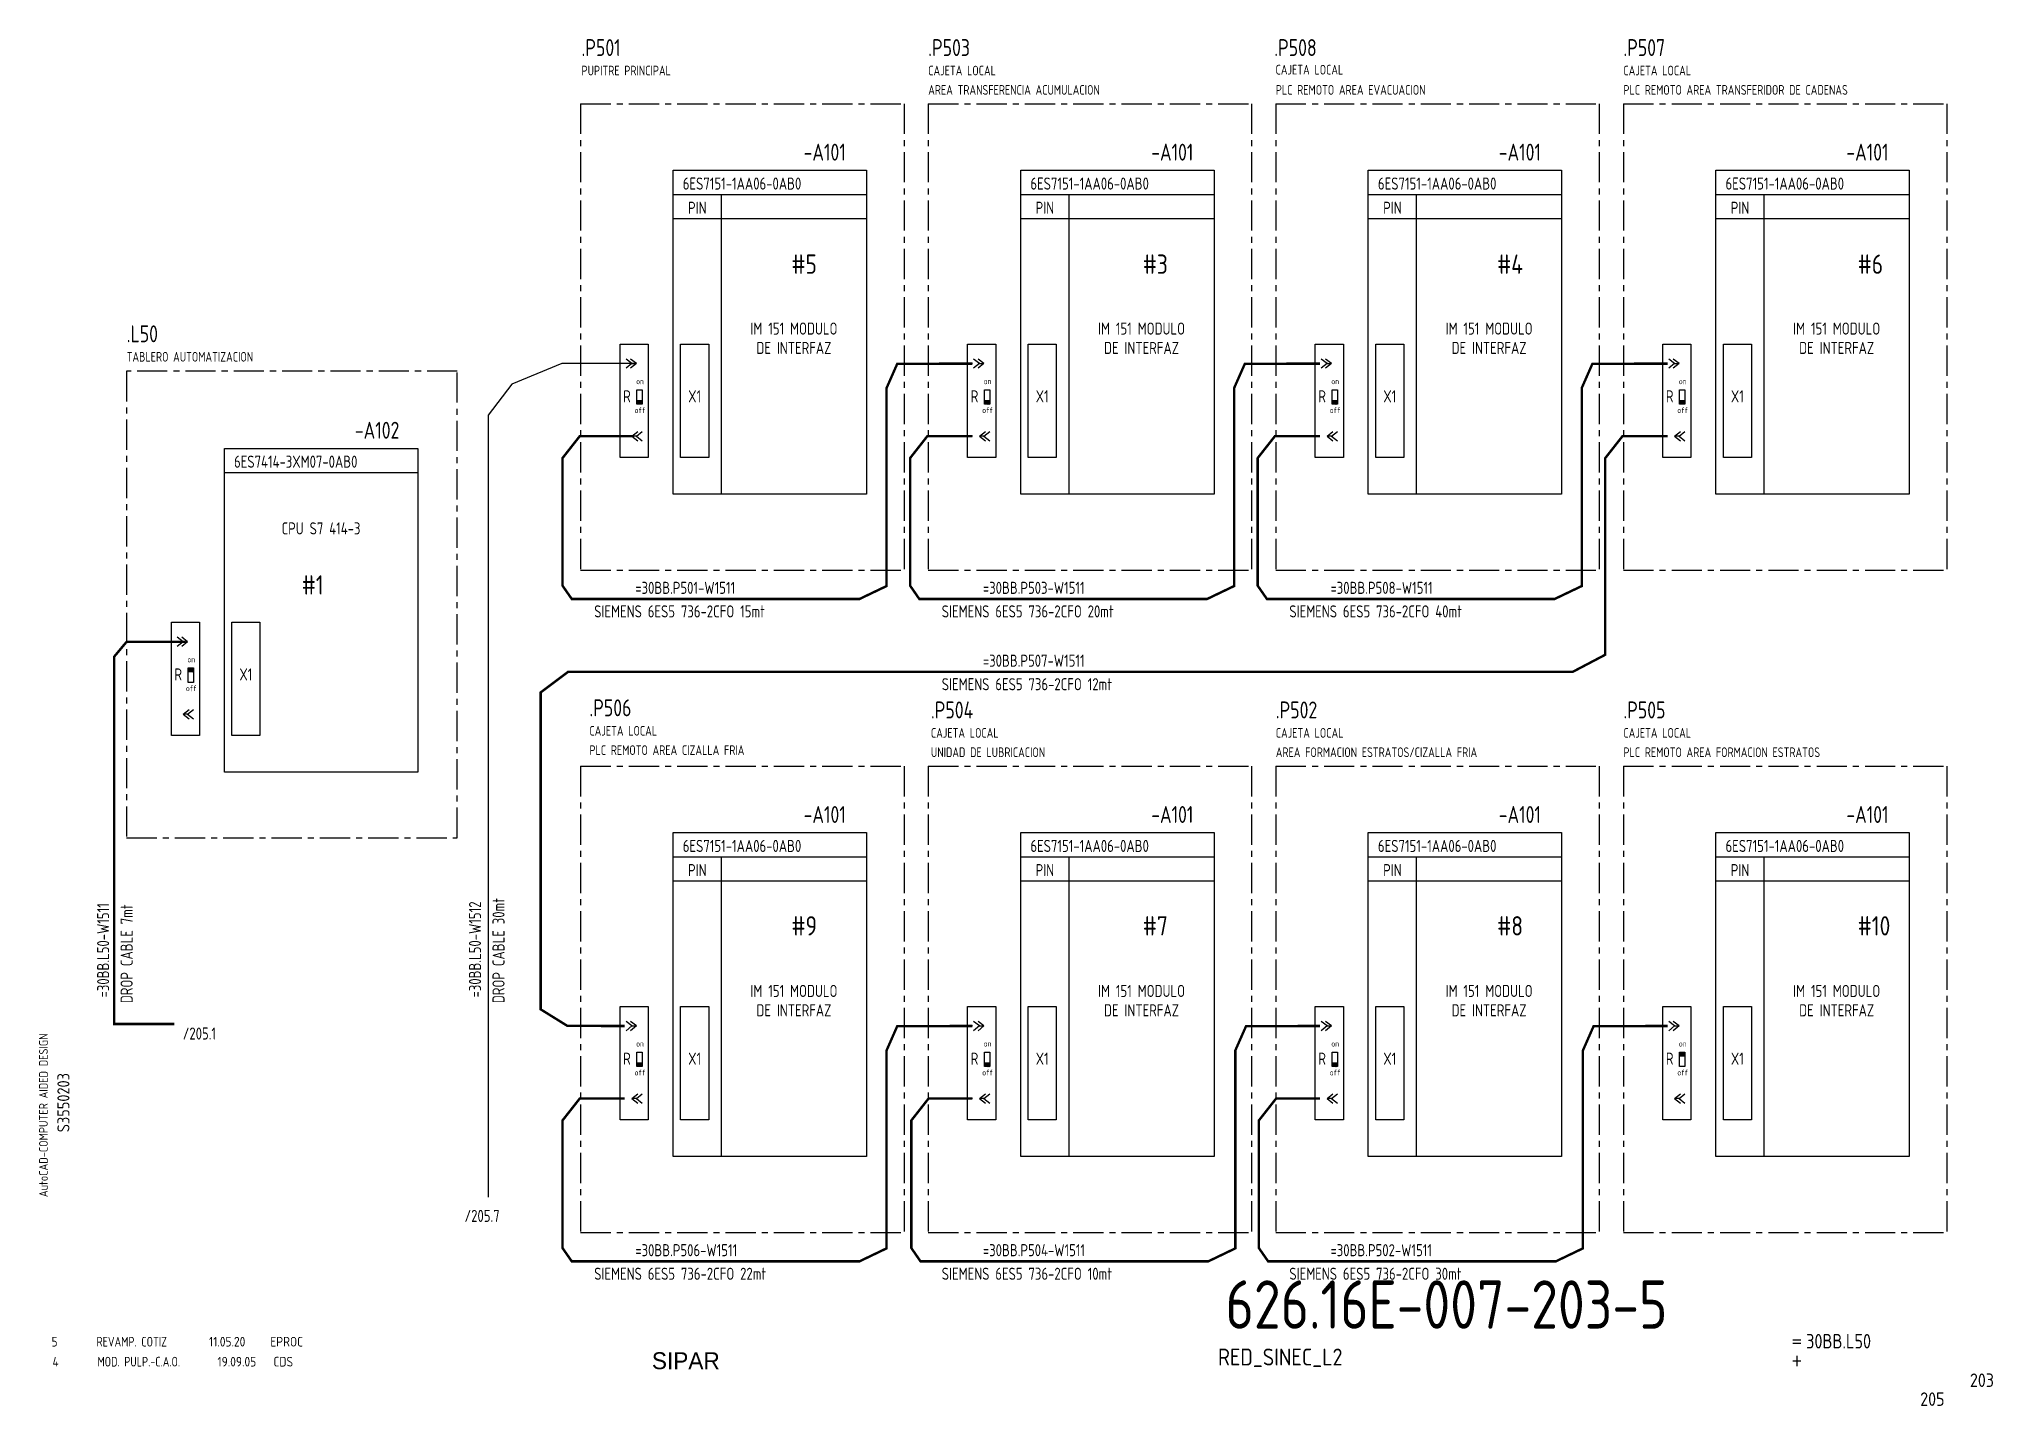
# Model space of a CAD drawing. Extents: x 10 to 414, y 6 to 288.
import ezdxf
from ezdxf.enums import TextEntityAlignment as Align

# ---------------------------------------------------------------- set-up
doc = ezdxf.new("R2010")
doc.units = 0
doc.header["$LTSCALE"] = 5
doc.header["$MEASUREMENT"] = 0
doc.linetypes.add('CENTER', pattern=[2, 1.25, -0.25, 0.25, -0.25])
doc.layers.get('0').update_dxf_attribs({"linetype": 'CONTINUOUS'})
doc.layers.add('CART', color=7, linetype='CONTINUOUS')
doc.styles.add('DIN', font='DIN.shx', dxfattribs={"width": 0.85})
doc.styles.add('N', font='ROMANS', dxfattribs={"width": 0.85, "height": 3})
doc.styles.add('X', font='UNIV.SHX', dxfattribs={"height": 3.5})

# ---------------------------------------------------------------- blocks, each defined once
blk = doc.blocks.new('3333')
at = {"color": 3, "style": 'DIN'}
for s, width, p in [('4', 0.9, (12.45, 17.79)), ('MOD. PULP.-C.A.O.', 0.8, (21.76, 17.79)), ('19.09.05', 0.9, (46.59, 17.79)), ('CDS', 0.9, (58.16, 17.79))]:
    blk.add_text(s, height=2, dxfattribs=dict(at, width=width)).set_placement(p)

msp = doc.modelspace()

# ---------------------------------------------------------------- hatches: boundary and pattern name
at = {"linetype": 'Continuous'}
h = msp.add_hatch(dxfattribs=at)
h.set_pattern_fill('ANSI31', color=256)
h.set_pattern_definition([(45, (0, -2.77199), (-0.08838835, 0.08838835), [])])
h.paths.add_polyline_path([(133.37, 213.65), (133.37, 212.85), (134.47, 212.85), (134.47, 213.65)])
h = msp.add_hatch(dxfattribs=at)
h.set_pattern_fill('ANSI31', color=256)
h.set_pattern_definition([(45, (71.92469, -2.77199), (-0.08838835, 0.08838835), [])])
h.paths.add_polyline_path([(205.3, 213.65), (205.3, 212.85), (206.39, 212.85), (206.39, 213.65)])
h = msp.add_hatch(dxfattribs=at)
h.set_pattern_fill('ANSI31', color=256)
h.set_pattern_definition([(45, (143.84937, -2.77199), (-0.08838835, 0.08838835), [])])
h.paths.add_polyline_path([(277.22, 213.65), (277.22, 212.85), (278.32, 212.85), (278.32, 213.65)])
h = msp.add_hatch(dxfattribs=at)
h.set_pattern_fill('ANSI31', color=256)
h.set_pattern_definition([(45, (215.77406, -2.77199), (-0.08838835, 0.08838835), [])])
h.paths.add_polyline_path([(349.15, 213.65), (349.15, 212.85), (350.24, 212.85), (350.24, 213.65)])
h = msp.add_hatch(dxfattribs=at)
h.set_pattern_fill('ANSI31', color=256)
h.set_pattern_definition([(45, (-92.8612, -58.10234), (-0.08838835, 0.08838835), [])])
h.paths.add_polyline_path([(40.51, 158.32), (40.51, 157.52), (41.6, 157.52), (41.6, 158.32)])
h = msp.add_hatch(dxfattribs=at)
h.set_pattern_fill('ANSI31', color=256)
h.set_pattern_definition([(45, (215.77406, -137.59517), (-0.08838835, 0.08838835), [])])
h.paths.add_polyline_path([(349.15, 78.83), (349.15, 78.02), (350.24, 78.02), (350.24, 78.83)])
h = msp.add_hatch(dxfattribs=at)
h.set_pattern_fill('ANSI31', color=256)
h.set_pattern_definition([(45, (3e-14, -139.79118), (-0.08838835, 0.08838835), [])])
h.paths.add_polyline_path([(133.37, 76.63), (133.37, 75.83), (134.47, 75.83), (134.47, 76.63)])
h = msp.add_hatch(dxfattribs=at)
h.set_pattern_fill('ANSI31', color=256)
h.set_pattern_definition([(45, (71.92469, -139.79118), (-0.08838835, 0.08838835), [])])
h.paths.add_polyline_path([(205.3, 76.63), (205.3, 75.83), (206.39, 75.83), (206.39, 76.63)])
h = msp.add_hatch(dxfattribs=at)
h.set_pattern_fill('ANSI31', color=256)
h.set_pattern_definition([(45, (143.84937, -139.79118), (-0.08838835, 0.08838835), [])])
h.paths.add_polyline_path([(277.22, 76.63), (277.22, 75.83), (278.32, 75.83), (278.32, 76.63)])

# ---------------------------------------------------------------- linework, layer by layer
at = {"color": 3, "linetype": 'CENTER'}
for p, q in [((121.73, 275.02), (121.73, 178.52)), ((121.73, 275.02), (188.66, 275.02)), ((188.66, 275.02), (188.66, 178.52)), ((193.66, 275.02), (193.66, 178.52)), ((193.66, 275.02), (260.58, 275.02)), ((260.58, 275.02), (260.58, 178.52)), ((265.58, 275.02), (332.51, 275.02)), ((265.58, 275.02), (265.58, 178.52)), ((332.51, 275.02), (332.51, 178.52)), ((337.51, 275.02), (404.43, 275.02)), ((337.51, 275.02), (337.51, 178.52)), ((404.43, 275.02), (404.43, 178.52)), ((96.2, 219.68), (27.79, 219.68)), ((27.79, 219.68), (27.79, 123.19)), ((96.2, 123.19), (96.2, 219.68)), ((121.73, 178.52), (188.66, 178.52)), ((193.66, 178.52), (260.58, 178.52)), ((265.58, 178.52), (332.51, 178.52)), ((337.51, 178.52), (404.43, 178.52)), ((121.73, 138), (121.73, 41.5)), ((121.73, 138), (188.66, 138)), ((188.66, 138), (188.66, 41.5)), ((193.66, 138), (260.58, 138)), ((193.66, 138), (193.66, 41.5)), ((260.58, 138), (260.58, 41.5)), ((265.58, 138), (265.58, 41.5)), ((265.58, 138), (332.51, 138)), ((332.51, 138), (332.51, 41.5)), ((337.51, 138), (404.43, 138)), ((337.51, 138), (337.51, 41.5)), ((404.43, 138), (404.43, 41.5)), ((27.79, 123.19), (96.2, 123.19)), ((121.73, 41.5), (188.66, 41.5)), ((193.66, 41.5), (260.58, 41.5)), ((265.58, 41.5), (332.51, 41.5)), ((337.51, 41.5), (404.43, 41.5))]:
    msp.add_line(p, q, dxfattribs=at)
at = {"color": 3}
for p, q in [((140.87, 194.26), (140.87, 261.26)), ((140.87, 261.26), (180.87, 261.26)), ((180.87, 261.26), (180.87, 194.26)), ((212.8, 194.26), (212.8, 261.26)), ((212.8, 261.26), (252.8, 261.26)), ((252.8, 261.26), (252.8, 194.26)), ((284.72, 194.26), (284.72, 261.26)), ((284.72, 261.26), (324.72, 261.26)), ((324.72, 261.26), (324.72, 194.26)), ((356.65, 194.26), (356.65, 261.26)), ((356.65, 261.26), (396.65, 261.26)), ((396.65, 261.26), (396.65, 194.26)), ((140.87, 256.26), (180.87, 256.26)), ((150.87, 194.26), (150.87, 256.26)), ((212.8, 256.26), (252.8, 256.26)), ((222.8, 194.26), (222.8, 256.26)), ((284.72, 256.26), (324.72, 256.26)), ((294.72, 194.26), (294.72, 256.26)), ((356.65, 256.26), (396.65, 256.26)), ((366.65, 194.26), (366.65, 256.26)), ((140.87, 251.26), (180.87, 251.26)), ((212.8, 251.26), (252.8, 251.26)), ((284.72, 251.26), (324.72, 251.26)), ((356.65, 251.26), (396.65, 251.26)), ((48.01, 203.73), (88.01, 203.73)), ((48.01, 136.73), (48.01, 203.73)), ((88.01, 203.73), (88.01, 136.73)), ((48.01, 198.73), (88.01, 198.73)), ((180.87, 194.26), (140.87, 194.26)), ((252.8, 194.26), (212.8, 194.26)), ((324.72, 194.26), (284.72, 194.26)), ((396.65, 194.26), (356.65, 194.26)), ((88.01, 136.73), (48.01, 136.73)), ((140.87, 57.24), (140.87, 124.24)), ((140.87, 124.24), (180.87, 124.24)), ((180.87, 124.24), (180.87, 57.24)), ((212.8, 57.24), (212.8, 124.24)), ((212.8, 124.24), (252.8, 124.24)), ((252.8, 124.24), (252.8, 57.24)), ((284.72, 57.24), (284.72, 124.24)), ((284.72, 124.24), (324.72, 124.24)), ((324.72, 124.24), (324.72, 57.24)), ((356.65, 57.24), (356.65, 124.24)), ((356.65, 124.24), (396.65, 124.24)), ((396.65, 124.24), (396.65, 57.24)), ((140.87, 119.24), (180.87, 119.24)), ((150.87, 57.24), (150.87, 119.24)), ((212.8, 119.24), (252.8, 119.24)), ((222.8, 57.24), (222.8, 119.24)), ((284.72, 119.24), (324.72, 119.24)), ((294.72, 57.24), (294.72, 119.24)), ((356.65, 119.24), (396.65, 119.24)), ((366.65, 57.24), (366.65, 119.24)), ((140.87, 114.24), (180.87, 114.24)), ((212.8, 114.24), (252.8, 114.24)), ((284.72, 114.24), (324.72, 114.24)), ((356.65, 114.24), (396.65, 114.24)), ((180.87, 57.24), (140.87, 57.24)), ((252.8, 57.24), (212.8, 57.24)), ((324.72, 57.24), (284.72, 57.24)), ((396.65, 57.24), (356.65, 57.24))]:
    msp.add_line(p, q, dxfattribs=at)
at = {"linetype": 'Continuous'}
for p, q in [((117.83, 221.26), (107.48, 217.04)), ((132.81, 221.26), (117.83, 221.26)), ((132.35, 221.26), (131.13, 222.22)), ((132.35, 221.26), (131.13, 220.29)), ((133.27, 221.26), (132.05, 222.22)), ((133.27, 221.26), (132.05, 220.29)), ((132.35, 221.26), (133.27, 221.26)), ((204.28, 221.26), (203.06, 222.22)), ((204.28, 221.26), (203.06, 220.29)), ((205.19, 221.26), (203.98, 222.22)), ((205.19, 221.26), (203.98, 220.29)), ((204.28, 221.26), (205.19, 221.26)), ((276.2, 221.26), (274.98, 222.22)), ((276.2, 221.26), (274.98, 220.29)), ((277.12, 221.26), (275.9, 222.22)), ((277.12, 221.26), (275.9, 220.29)), ((276.2, 221.26), (277.12, 221.26)), ((348.12, 221.26), (346.91, 222.22)), ((348.12, 221.26), (346.91, 220.29)), ((349.04, 221.26), (347.82, 222.22)), ((349.04, 221.26), (347.82, 220.29)), ((348.12, 221.26), (349.04, 221.26)), ((107.48, 217.04), (102.57, 210.57)), ((133.37, 212.85), (133.37, 215.85)), ((133.37, 215.85), (134.47, 215.85)), ((134.47, 215.85), (134.47, 212.85)), ((205.3, 212.85), (205.3, 215.85)), ((205.3, 215.85), (206.39, 215.85)), ((206.39, 215.85), (206.39, 212.85)), ((277.22, 212.85), (277.22, 215.85)), ((277.22, 215.85), (278.32, 215.85)), ((278.32, 215.85), (278.32, 212.85)), ((349.15, 212.85), (349.15, 215.85)), ((349.15, 215.85), (350.24, 215.85)), ((350.24, 215.85), (350.24, 212.85)), ((102.57, 210.57), (102.57, 48.83)), ((134.47, 212.85), (133.37, 212.85)), ((206.39, 212.85), (205.3, 212.85)), ((278.32, 212.85), (277.22, 212.85)), ((350.24, 212.85), (349.15, 212.85)), ((132.35, 206.26), (133.57, 207.22)), ((132.35, 206.26), (133.57, 205.29)), ((133.27, 206.26), (132.35, 206.26)), ((133.27, 206.26), (134.49, 207.22)), ((133.27, 206.26), (134.49, 205.29)), ((204.28, 206.26), (205.49, 207.22)), ((204.28, 206.26), (205.49, 205.29)), ((205.19, 206.26), (204.28, 206.26)), ((205.19, 206.26), (206.41, 207.22)), ((205.19, 206.26), (206.41, 205.29)), ((276.2, 206.26), (277.42, 207.22)), ((276.2, 206.26), (277.42, 205.29)), ((277.12, 206.26), (276.2, 206.26)), ((277.12, 206.26), (278.34, 207.22)), ((277.12, 206.26), (278.34, 205.29)), ((348.12, 206.26), (349.34, 207.22)), ((348.12, 206.26), (349.34, 205.29)), ((349.04, 206.26), (348.12, 206.26)), ((349.04, 206.26), (350.26, 207.22)), ((349.04, 206.26), (350.26, 205.29)), ((39.49, 163.73), (38.27, 164.69)), ((39.49, 163.73), (38.27, 162.76)), ((40.41, 163.73), (39.19, 164.69)), ((40.41, 163.73), (39.19, 162.76)), ((39.49, 163.73), (40.41, 163.73)), ((40.51, 155.32), (40.51, 158.32)), ((40.51, 158.32), (41.6, 158.32)), ((41.6, 158.32), (41.6, 155.32)), ((41.6, 155.32), (40.51, 155.32)), ((39.49, 148.73), (40.71, 149.69)), ((40.41, 148.73), (41.63, 149.69)), ((39.49, 148.73), (40.71, 147.76)), ((40.41, 148.73), (39.49, 148.73)), ((40.41, 148.73), (41.63, 147.76)), ((132.35, 84.24), (131.13, 85.2)), ((133.27, 84.24), (132.05, 85.2)), ((204.28, 84.24), (203.06, 85.2)), ((205.19, 84.24), (203.98, 85.2)), ((276.2, 84.24), (274.98, 85.2)), ((277.12, 84.24), (275.9, 85.2)), ((348.12, 84.24), (346.91, 85.2)), ((349.04, 84.24), (347.82, 85.2)), ((132.35, 84.24), (131.13, 83.27)), ((133.27, 84.24), (132.05, 83.27)), ((132.35, 84.24), (133.27, 84.24)), ((204.28, 84.24), (203.06, 83.27)), ((205.19, 84.24), (203.98, 83.27)), ((204.28, 84.24), (205.19, 84.24)), ((276.2, 84.24), (274.98, 83.27)), ((277.12, 84.24), (275.9, 83.27)), ((276.2, 84.24), (277.12, 84.24)), ((348.12, 84.24), (346.91, 83.27)), ((349.04, 84.24), (347.82, 83.27)), ((348.12, 84.24), (349.04, 84.24)), ((133.37, 75.83), (133.37, 78.83)), ((133.37, 78.83), (134.47, 78.83)), ((134.47, 78.83), (134.47, 75.83)), ((205.3, 75.83), (205.3, 78.83)), ((205.3, 78.83), (206.39, 78.83)), ((206.39, 78.83), (206.39, 75.83)), ((277.22, 75.83), (277.22, 78.83)), ((277.22, 78.83), (278.32, 78.83)), ((278.32, 78.83), (278.32, 75.83)), ((349.15, 75.83), (349.15, 78.83)), ((349.15, 78.83), (350.24, 78.83)), ((350.24, 78.83), (350.24, 75.83)), ((134.47, 75.83), (133.37, 75.83)), ((206.39, 75.83), (205.3, 75.83)), ((278.32, 75.83), (277.22, 75.83)), ((350.24, 75.83), (349.15, 75.83)), ((132.35, 69.24), (133.57, 70.2)), ((132.35, 69.24), (133.57, 68.27)), ((133.27, 69.24), (132.35, 69.24)), ((133.27, 69.24), (134.49, 70.2)), ((133.27, 69.24), (134.49, 68.27)), ((204.28, 69.24), (205.49, 70.2)), ((204.28, 69.24), (205.49, 68.27)), ((205.19, 69.24), (204.28, 69.24)), ((205.19, 69.24), (206.41, 70.2)), ((205.19, 69.24), (206.41, 68.27)), ((276.2, 69.24), (277.42, 70.2)), ((276.2, 69.24), (277.42, 68.27)), ((277.12, 69.24), (276.2, 69.24)), ((277.12, 69.24), (278.34, 70.2)), ((277.12, 69.24), (278.34, 68.27)), ((348.12, 69.24), (349.34, 70.2)), ((348.12, 69.24), (349.34, 68.27)), ((349.04, 69.24), (348.12, 69.24)), ((349.04, 69.24), (350.26, 70.2)), ((349.04, 69.24), (350.26, 68.27))]:
    msp.add_line(p, q, dxfattribs=at)
for p, q in [((202.8, 221.26), (197.8, 221.26)), ((274.72, 221.26), (269.72, 221.26)), ((130.87, 206.26), (125.87, 206.26)), ((202.8, 206.26), (197.8, 206.26)), ((274.72, 206.26), (269.72, 206.26)), ((202.8, 84.24), (197.8, 84.24)), ((346.65, 84.24), (341.65, 84.24)), ((202.8, 69.24), (197.8, 69.24))]:
    msp.add_line(p, q)
for points in [[(129.9, 225.29), (135.72, 225.29), (135.72, 201.85), (129.9, 201.85)], [(142.42, 225.29), (148.24, 225.29), (148.24, 201.85), (142.42, 201.85)], [(201.82, 225.29), (207.64, 225.29), (207.64, 201.85), (201.82, 201.85)], [(214.35, 225.29), (220.17, 225.29), (220.17, 201.85), (214.35, 201.85)], [(273.75, 225.29), (279.57, 225.29), (279.57, 201.85), (273.75, 201.85)], [(286.27, 225.29), (292.09, 225.29), (292.09, 201.85), (286.27, 201.85)], [(345.67, 225.29), (351.49, 225.29), (351.49, 201.85), (345.67, 201.85)], [(358.2, 225.29), (364.02, 225.29), (364.02, 201.85), (358.2, 201.85)], [(133.37, 213.65), (134.47, 213.65), (134.47, 212.85), (133.37, 212.85)], [(205.3, 213.65), (206.39, 213.65), (206.39, 212.85), (205.3, 212.85)], [(277.22, 213.65), (278.32, 213.65), (278.32, 212.85), (277.22, 212.85)], [(349.15, 213.65), (350.24, 213.65), (350.24, 212.85), (349.15, 212.85)], [(37.04, 167.77), (42.86, 167.77), (42.86, 144.33), (37.04, 144.33)], [(49.56, 167.77), (55.38, 167.77), (55.38, 144.33), (49.56, 144.33)], [(40.51, 158.32), (41.6, 158.32), (41.6, 157.52), (40.51, 157.52)], [(129.9, 88.27), (135.72, 88.27), (135.72, 64.83), (129.9, 64.83)], [(142.42, 88.27), (148.24, 88.27), (148.24, 64.83), (142.42, 64.83)], [(201.82, 88.27), (207.64, 88.27), (207.64, 64.83), (201.82, 64.83)], [(214.35, 88.27), (220.17, 88.27), (220.17, 64.83), (214.35, 64.83)], [(273.75, 88.27), (279.57, 88.27), (279.57, 64.83), (273.75, 64.83)], [(286.27, 88.27), (292.09, 88.27), (292.09, 64.83), (286.27, 64.83)], [(345.67, 88.27), (351.49, 88.27), (351.49, 64.83), (345.67, 64.83)], [(358.2, 88.27), (364.02, 88.27), (364.02, 64.83), (358.2, 64.83)], [(349.15, 78.83), (350.24, 78.83), (350.24, 78.02), (349.15, 78.02)], [(133.37, 76.63), (134.47, 76.63), (134.47, 75.83), (133.37, 75.83)], [(205.3, 76.63), (206.39, 76.63), (206.39, 75.83), (205.3, 75.83)], [(277.22, 76.63), (278.32, 76.63), (278.32, 75.83), (277.22, 75.83)]]:
    msp.add_lwpolyline(points, close=True, dxfattribs=at)
at = {"linetype": 'Continuous', "const_width": 0.5}
for points in [[(132.81, 206.26), (121.55, 206.26), (117.98, 201.72), (117.98, 175.33), (119.9, 172.57), (179.43, 172.57), (185.04, 175.25), (185.04, 216.21), (187.25, 221.23), (202.8, 221.26)], [(202.8, 206.26), (193.48, 206.26), (189.91, 201.72), (189.91, 175.33), (191.82, 172.57), (251.36, 172.57), (256.96, 175.25), (256.96, 216.21), (259.18, 221.23), (274.72, 221.26)], [(274.72, 206.26), (265.4, 206.26), (261.83, 201.72), (261.83, 175.33), (263.75, 172.57), (323.28, 172.57), (328.89, 175.25), (328.89, 216.21), (331.1, 221.23), (346.65, 221.26)], [(403.03, 221.23), (403.03, 221.23)], [(400.81, 216.21), (400.81, 216.21)], [(346.65, 206.26), (337.33, 206.26), (333.76, 201.72), (333.76, 175.33)], [(333.76, 175.33), (333.76, 172.04), (333.76, 161.04), (327.02, 157.5), (119.13, 157.5), (113.46, 153.24), (113.46, 87.69), (118.99, 84.26), (130.87, 84.24)], [(400.81, 175.25), (400.81, 175.25)], [(335.67, 172.57), (335.67, 172.57)], [(395.21, 172.57), (395.21, 172.57)], [(39.95, 163.73), (27.79, 163.73), (25.23, 160.67), (25.23, 84.66), (37.65, 84.66)], [(130.87, 69.24), (121.55, 69.24), (117.98, 64.7), (117.98, 38.31), (119.9, 35.55), (179.43, 35.55), (185.04, 38.24), (185.04, 79.19), (187.25, 84.21), (202.8, 84.24)], [(202.8, 69.24), (193.73, 69.24), (190.16, 64.7), (190.16, 38.31), (192.07, 35.55), (251.61, 35.55), (257.21, 38.24), (257.21, 79.19), (259.43, 84.21), (274.72, 84.24)], [(274.72, 69.24), (265.65, 69.24), (262.08, 64.7), (262.08, 38.31), (264, 35.55), (323.53, 35.55), (329.14, 38.24), (329.14, 79.19), (331.35, 84.21), (346.65, 84.24)]]:
    msp.add_lwpolyline(points, dxfattribs=at)

# ---------------------------------------------------------------- block references
at = {"linetype": 'Continuous'}
msp.add_blockref('3333', (0, -3.99), dxfattribs=at)

# ---------------------------------------------------------------- texts
at = {"color": 3, "style": 'DIN'}
for s, height, width, p in [('.P501', 3.5, 0.8, (121.92, 284.89)), ('.P503', 3.5, 0.8, (193.66, 284.89)), ('.P508', 3.5, 0.8, (265.27, 284.89)), ('.P507', 3.5, 0.8, (337.51, 284.89)), ('-A101', 3.5, 0.8, (167.87, 263.26)), ('-A101', 3.5, 0.8, (239.8, 263.26)), ('-A101', 3.5, 0.8, (311.72, 263.26)), ('-A101', 3.5, 0.8, (383.65, 263.26)), ('.L50', 3.5, 0.8, (27.79, 225.68)), ('-A102', 3.5, 0.8, (75.01, 205.73)), ('.P506', 3.5, 0.8, (123.55, 148.31)), ('.P504', 3.5, 0.8, (194.22, 147.87)), ('.P502', 3.5, 0.8, (265.58, 147.87)), ('.P505', 3.5, 0.8, (337.51, 147.87)), ('-A101', 3.5, 0.8, (167.87, 126.24)), ('-A101', 3.5, 0.8, (239.8, 126.24)), ('-A101', 3.5, 0.8, (311.72, 126.24)), ('-A101', 3.5, 0.8, (383.65, 126.24)), ('5', 2, 0.9, (12.25, 17.93)), ('REVAMP. COTIZ', 2, 0.8, (21.56, 17.93)), ('11.05.20', 2, 0.9, (44.84, 17.93)), ('EPROC', 2, 0.9, (57.52, 17.93))]:
    msp.add_text(s, height=height, dxfattribs=dict(at, width=width)).set_placement(p)
at = {"style": 'DIN', "width": 0.8}
for s, height, p in [('CAJETA LOCAL', 2, (265.54, 281.07)), ('PUPITRE PRINCIPAL', 2, (121.92, 280.89)), ('CAJETA LOCAL', 2, (193.66, 280.89)), ('CAJETA LOCAL', 2, (337.51, 280.89)), ('AREA TRANSFERENCIA ACUMULACION', 2, (193.66, 276.89)), ('PLC REMOTO AREA EVACUACION', 2, (265.58, 276.89)), ('PLC REMOTO AREA TRANSFERIDOR DE CADENAS', 2, (337.51, 276.89)), ('6ES7151-1AA06-0AB0', 2.5, (142.87, 257.26)), ('6ES7151-1AA06-0AB0', 2.5, (214.8, 257.26)), ('6ES7151-1AA06-0AB0', 2.5, (286.72, 257.26)), ('6ES7151-1AA06-0AB0', 2.5, (358.65, 257.26)), ('TABLERO AUTOMATIZACION', 2, (27.79, 221.68)), ('6ES7414-3XM07-0AB0', 2.5, (50.01, 199.73)), ('=30BB.P501-W1511', 2.5, (133.05, 173.63)), ('=30BB.P503-W1511', 2.5, (204.98, 173.63)), ('=30BB.P508-W1511', 2.5, (276.9, 173.63)), ('SIEMENS 6ES5 736-2CFO 15mt', 2.5, (124.54, 168.76)), ('SIEMENS 6ES5 736-2CFO 20mt', 2.5, (196.46, 168.76)), ('SIEMENS 6ES5 736-2CFO 40mt', 2.5, (268.39, 168.76)), ('=30BB.P507-W1511', 2.5, (204.98, 158.56)), ('SIEMENS 6ES5 736-2CFO 12mt', 2.5, (196.46, 153.69)), ('CAJETA LOCAL', 2, (123.55, 144.31)), ('CAJETA LOCAL', 2, (194.22, 143.87)), ('CAJETA LOCAL', 2, (265.58, 143.87)), ('CAJETA LOCAL', 2, (337.51, 143.87)), ('PLC REMOTO AREA CIZALLA FRIA', 2, (123.55, 140.31)), ('UNIDAD DE LUBRICACION', 2, (194.22, 139.87)), ('AREA FORMACION ESTRATOS/CIZALLA FRIA', 2, (265.58, 139.87)), ('PLC REMOTO AREA FORMACION ESTRATOS', 2, (337.51, 139.87)), ('6ES7151-1AA06-0AB0', 2.5, (142.87, 120.24)), ('6ES7151-1AA06-0AB0', 2.5, (214.8, 120.24)), ('6ES7151-1AA06-0AB0', 2.5, (286.72, 120.24)), ('6ES7151-1AA06-0AB0', 2.5, (358.65, 120.24)), ('/205.1', 2.5, (39.4, 81.43)), ('/205.7', 2.5, (97.71, 43.71)), ('=30BB.P506-W1511', 2.5, (133.05, 36.61)), ('=30BB.P504-W1511', 2.5, (204.98, 36.61)), ('=30BB.P502-W1511', 2.5, (276.9, 36.61)), ('SIEMENS 6ES5 736-2CFO 22mt', 2.5, (124.54, 31.74)), ('SIEMENS 6ES5 736-2CFO 10mt', 2.5, (196.46, 31.74)), ('SIEMENS 6ES5 736-2CFO 30mt', 2.5, (268.39, 31.74))]:
    msp.add_text(s, height=height, dxfattribs=at).set_placement(p)
for s, height, p in [('PIN', 2.5, (145.87, 252.26)), ('PIN', 2.5, (217.8, 252.26)), ('PIN', 2.5, (289.72, 252.26)), ('PIN', 2.5, (361.65, 252.26)), ('IM 151 MODULO', 2.5, (165.87, 227.26)), ('IM 151 MODULO', 2.5, (237.8, 227.26)), ('IM 151 MODULO', 2.5, (309.72, 227.26)), ('IM 151 MODULO', 2.5, (381.65, 227.26)), ('DE INTERFAZ', 2.5, (165.87, 223.26)), ('DE INTERFAZ', 2.5, (237.8, 223.26)), ('DE INTERFAZ', 2.5, (309.72, 223.26)), ('DE INTERFAZ', 2.5, (381.65, 223.26)), ('R', 2.5, (131.32, 213.25)), ('on', 1.2, (134.02, 217)), ('X1', 2.5, (145.33, 213.25)), ('R', 2.5, (203.24, 213.25)), ('on', 1.2, (205.94, 217)), ('X1', 2.5, (217.25, 213.25)), ('R', 2.5, (275.17, 213.25)), ('on', 1.2, (277.87, 217)), ('X1', 2.5, (289.17, 213.25)), ('R', 2.5, (347.09, 213.25)), ('on', 1.2, (349.79, 217)), ('X1', 2.5, (361.1, 213.25)), ('off', 1.2, (134.02, 211.03)), ('off', 1.2, (205.94, 211.03)), ('off', 1.2, (277.87, 211.03)), ('off', 1.2, (349.79, 211.03)), ('CPU S7 414-3', 2.5, (68.01, 185.93)), ('R', 2.5, (38.46, 155.72)), ('on', 1.2, (41.16, 159.47)), ('X1', 2.5, (52.46, 155.72)), ('off', 1.2, (41.16, 153.5)), ('PIN', 2.5, (145.87, 115.24)), ('PIN', 2.5, (217.8, 115.24)), ('PIN', 2.5, (289.72, 115.24)), ('PIN', 2.5, (361.65, 115.24)), ('IM 151 MODULO', 2.5, (165.87, 90.24)), ('IM 151 MODULO', 2.5, (237.8, 90.24)), ('IM 151 MODULO', 2.5, (309.72, 90.24)), ('IM 151 MODULO', 2.5, (381.65, 90.24)), ('DE INTERFAZ', 2.5, (165.87, 86.24)), ('DE INTERFAZ', 2.5, (237.8, 86.24)), ('DE INTERFAZ', 2.5, (309.72, 86.24)), ('DE INTERFAZ', 2.5, (381.65, 86.24)), ('R', 2.5, (131.32, 76.23)), ('on', 1.2, (134.02, 79.98)), ('X1', 2.5, (145.33, 76.23)), ('R', 2.5, (203.24, 76.23)), ('on', 1.2, (205.94, 79.98)), ('X1', 2.5, (217.25, 76.23)), ('R', 2.5, (275.17, 76.23)), ('on', 1.2, (277.87, 79.98)), ('X1', 2.5, (289.17, 76.23)), ('R', 2.5, (347.09, 76.23)), ('on', 1.2, (349.79, 79.98)), ('X1', 2.5, (361.1, 76.23)), ('off', 1.2, (134.02, 74.01)), ('off', 1.2, (205.94, 74.01)), ('off', 1.2, (277.87, 74.01)), ('off', 1.2, (349.79, 74.01))]:
    msp.add_text(s, height=height, dxfattribs=at).set_placement(p, align=Align.CENTER)
at = {"linetype": 'Continuous', "style": 'DIN', "width": 0.85}
for s, p in [('#5', (165.35, 239.84)), ('#3', (238.06, 239.84)), ('#4', (311.39, 239.84)), ('#6', (385.99, 239.84)), ('#1', (64.02, 173.48)), ('#9', (165.35, 102.96)), ('#7', (238.06, 102.96)), ('#8', (311.39, 102.96)), ('#10', (385.99, 102.96))]:
    msp.add_text(s, height=4, dxfattribs=at).set_placement(p)
at = {"style": 'DIN', "width": 0.8}
for s, p in [('=30BB.L50-W1511', (24.17, 90.15)), ('DROP CABLE 7mt', (29.04, 88.97)), ('=30BB.L50-W1512', (101.12, 90.15)), ('DROP CABLE 30mt', (105.99, 88.97))]:
    msp.add_text(s, height=2.5, rotation=90, dxfattribs=at).set_placement(p)
at = {"color": 2, "insert": (255.18, 31.62), "char_height": 10, "width": 111.0411, "attachment_point": 1, "style": 'DIN'}
msp.add_mtext('626.16E-007-203-5', dxfattribs=at)
at = {"layer": 'CART', "color": 1, "style": 'DIN', "width": 0.9}
msp.add_text('AutoCAD-COMPUTER AIDED DESIGN', height=1.8, rotation=90, dxfattribs=at).set_placement((11.47, 48.84))
at = {"layer": 'CART', "color": 3, "style": 'N', "width": 0.85}
for s, p in [('=', (372.24, 17.91)), ('+', (372.24, 13.87))]:
    msp.add_text(s, height=2.5, dxfattribs=at).set_placement(p)
at = {"layer": 'CART', "color": 3, "style": 'DIN', "width": 0.9, "flags": 1}
msp.add_attdef('S3550203', text='', height=2.5, rotation=90, dxfattribs=at).set_placement((15.95, 68.38), align=Align.CENTER)
at = {"layer": 'CART', "color": 3, "style": 'DIN', "width": 0.85}
msp.add_attdef('30BB.L50', text='', height=3, dxfattribs=at).set_placement((375.33, 16.63), align=Align.BOTTOM_LEFT)
at = {"layer": 'CART', "color": 6, "style": 'X', "flags": 1}
msp.add_attdef('SIPAR', text='', height=3.5, dxfattribs=at).set_placement((143.5, 15), align=Align.MIDDLE)
at = {"layer": 'CART', "color": 2, "style": 'DIN', "width": 0.9, "flags": 1}
msp.add_attdef('RED_SINEC_L2', text='', height=3.5, dxfattribs=at).set_placement((266.5, 15.6), align=Align.MIDDLE)
msp.add_attdef('203', text='', height=2.8, dxfattribs=at).set_placement((414.2, 9.56), align=Align.RIGHT)
at = {"layer": 'CART', "color": 7, "style": 'DIN', "width": 0.9, "flags": 1}
msp.add_attdef('205', (398.93, 5.65), '', height=2.8, dxfattribs=at)

doc.saveas('drawing.dxf')
